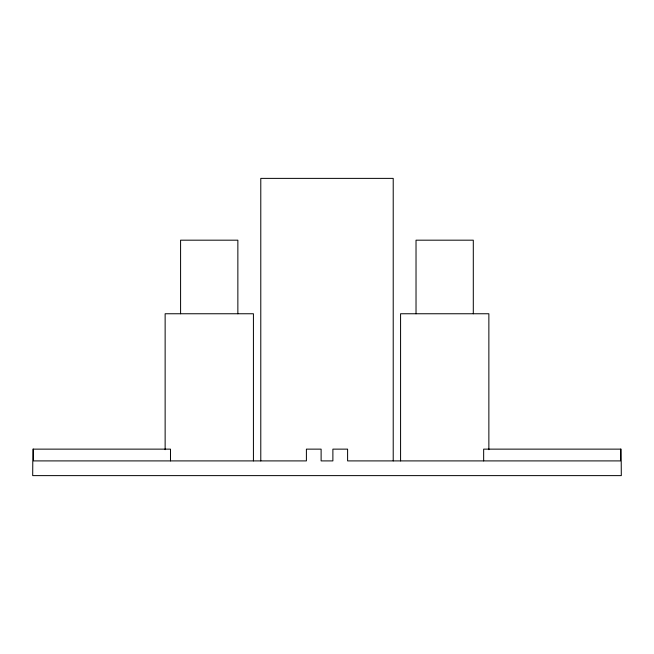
<?xml version="1.0" encoding="UTF-8"?>
<svg xmlns="http://www.w3.org/2000/svg" width="654" height="654" viewBox="0 0 654 654"><rect width="100%" height="100%" fill="white"/><g stroke="black" fill="none" stroke-linecap="round" stroke-linejoin="round"><path stroke-width="0.98" d="M620.491 449.135L620.491 460.906L347.601 460.906L347.601 449.135L332.886 449.135L332.886 460.906L321.114 460.906L321.114 449.135L306.399 449.135L306.399 460.906L33.509 460.906L33.509 449.135M488.865 449.666L488.865 313.757L400.575 313.757L400.575 460.906M483.658 460.906L483.658 449.135L621.145 449.135L621.3 475.621L32.7 475.621L32.855 449.135L170.481 449.135L170.481 460.906M473.3 313.757L473.3 240.181L416.026 240.181L416.026 313.757M393.218 460.906L393.218 178.379L260.783 178.379L260.783 460.906M253.425 460.906L253.425 313.757L165.135 313.757L165.135 449.666M237.86 313.757L237.86 240.181L180.586 240.181L180.586 313.757"/></g></svg>
